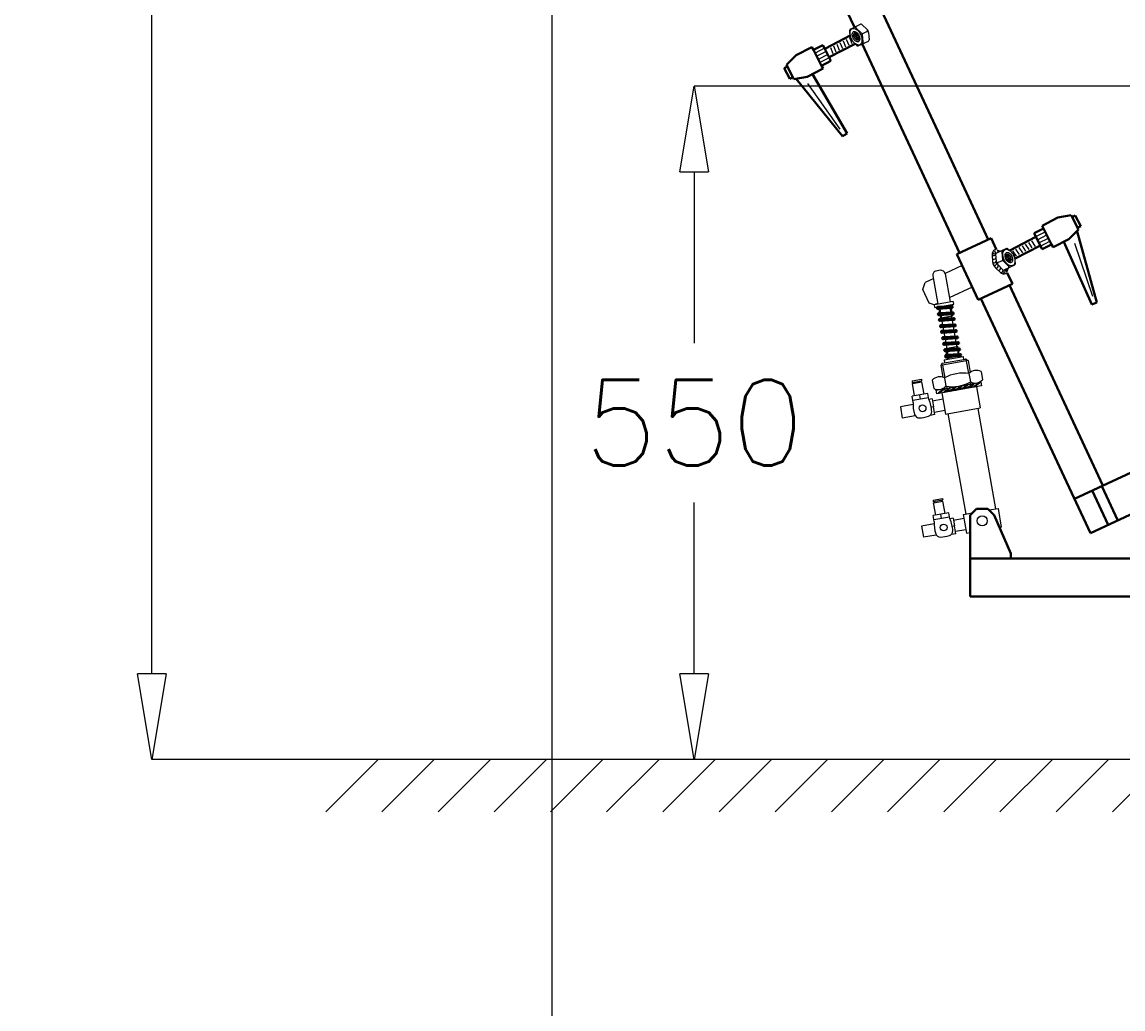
# Model space of a CAD drawing. Header units: inches. Extents: x 3110 to 5380, y 935 to 5515.
# Drawn here: x 3110 to 4009, y 3579 to 4385 of the extents above; entities that cross this region are included whole.
import ezdxf

# ---------------------------------------------------------------- set-up
doc = ezdxf.new("R2010")
doc.units = ezdxf.units.IN
doc.header["$MEASUREMENT"] = 0
doc.linetypes.add('ASSI2', pattern=[11, 6, -2, 1, -2])
for name, color, linetype, lineweight in [('AM_0', 7, 'Continuous', 30), ('AM_4', 92, 'Continuous', 15), ('AM_5', 92, 'Continuous', 15)]:
    doc.layers.add(name, color=color, linetype=linetype, lineweight=lineweight)
doc.styles.get("Standard").update_dxf_attribs({"font": 'ROMANS.SHX'})
doc.dimstyles.new('AM_ANSI$0', dxfattribs={"dimtxt": 0.12, "dimasz": 0.12, "dimexe": 0.1, "dimexo": 0.05, "dimgap": 0.06, "dimtad": 0, "dimtih": 1, "dimtoh": 1, "dimdec": 4, "dimzin": 7, "dimdsep": 46, "dimtxsty": 'Standard', "dimcen": 0, "dimclrd": 256, "dimclre": 256, "dimclrt": 140, "dimadec": 0, "dimazin": 2, "dimtp": 0.1, "dimtm": 0.1, "dimtfac": 0.71, "dimtdec": 4, "dimtofl": 0, "dimtmove": 0, "dimatfit": 3, "dimfxl": 1, "dimtolj": 1, "dimtzin": 7, "dimlwd": -1, "dimlwe": -1, "dimarcsym": 1})

# ---------------------------------------------------------------- blocks, each defined once
blk = doc.blocks.new('ASM_SAL2')
at = {"color": 0}
blk.add_solid([(-1, 0), (0, 0), (0, 1)], dxfattribs=at)
blk = doc.blocks.new('_ClosedBlank')
at = {"layer": 'AM_0', "color": 0, "lineweight": -2}
for p, q in [((-1, 0.167), (0, 0)), ((-1, 0.167), (-1, -0.167)), ((0, 0), (-1, -0.167))]:
    blk.add_line(p, q, dxfattribs=at)
blk = doc.blocks.new('*D36')
at = {"layer": 'AM_5', "linetype": 'ByBlock', "transparency": 16777216}
for p, q in [((3542.38, 4667.91), (3542.38, 2583.34)), ((5318.27, 4667.91), (5318.27, 2583.34)), ((3612.38, 2583.44), (4172, 2583.44)), ((5248.27, 2583.44), (4688.66, 2583.44))]:
    blk.add_line(p, q, dxfattribs=at)
at = {"layer": 'Defpoints', "color": 0, "transparency": 16777216}
for p in [(3542.38, 4667.96), (5318.27, 4667.96), (5318.27, 2583.44)]:
    blk.add_point(p, dxfattribs=at)
at = {"layer": 'AM_5', "transparency": 16777216, "xscale": 70, "yscale": 70, "zscale": 70, "rotation": 180}
blk.add_blockref('_ClosedBlank', (3542.38, 2583.44), dxfattribs=at)
at = {"layer": 'AM_5', "transparency": 16777216, "xscale": 70, "yscale": 70, "zscale": 70}
blk.add_blockref('_ClosedBlank', (5318.27, 2583.44), dxfattribs=at)
at = {"layer": 'AM_5', "color": 140, "transparency": 16777216, "insert": (4430.33, 2583.44), "char_height": 70, "attachment_point": 5}
blk.add_mtext('\\A1;200 MAX', dxfattribs=at)
blk = doc.blocks.new('*D37')
at = {"layer": 'AM_5', "linetype": 'ByBlock', "transparency": 16777216}
for p, q in [((4202.98, 4332.29), (3658.57, 4332.29)), ((3658.67, 4262.29), (3658.67, 4122.25)), ((3658.67, 3852.21), (3658.67, 3992.25)), ((4214.28, 3782.21), (3658.57, 3782.21))]:
    blk.add_line(p, q, dxfattribs=at)
at = {"layer": 'Defpoints', "color": 0, "transparency": 16777216}
for p in [(3658.67, 4332.29), (4203.03, 4332.29), (4214.33, 3782.21)]:
    blk.add_point(p, dxfattribs=at)
at = {"layer": 'AM_5', "transparency": 16777216, "xscale": 70, "yscale": 70, "zscale": 70}
for p, rotation in [((3658.67, 4332.29), 90), ((3658.67, 3782.21), 270)]:
    blk.add_blockref('_ClosedBlank', p, dxfattribs=dict(at, rotation=rotation))
at = {"layer": 'AM_5', "color": 140, "transparency": 16777216, "insert": (3658.67, 4057.25), "char_height": 70, "attachment_point": 5}
blk.add_mtext('\\A1;550', dxfattribs=at)
blk = doc.blocks.new('*D38')
at = {"layer": 'AM_5', "linetype": 'ByBlock', "transparency": 16777216}
for p, q in [((4430.28, 5357.94), (3215.67, 5357.94)), ((3215.77, 5287.94), (3215.77, 4635.08)), ((3215.77, 3852.21), (3215.77, 4505.08)), ((4214.28, 3782.21), (3215.67, 3782.21))]:
    blk.add_line(p, q, dxfattribs=at)
at = {"layer": 'Defpoints', "color": 0, "transparency": 16777216}
for p in [(3215.77, 5357.94), (4430.33, 5357.94), (4214.33, 3782.21)]:
    blk.add_point(p, dxfattribs=at)
at = {"layer": 'AM_5', "transparency": 16777216, "xscale": 70, "yscale": 70, "zscale": 70}
for p, rotation in [((3215.77, 5357.94), 90), ((3215.77, 3782.21), 270)]:
    blk.add_blockref('_ClosedBlank', p, dxfattribs=dict(at, rotation=rotation))
at = {"layer": 'AM_5', "color": 140, "transparency": 16777216, "insert": (3215.77, 4570.08), "char_height": 70, "attachment_point": 5}
blk.add_mtext('\\A1;1576', dxfattribs=at)

msp = doc.modelspace()

# ---------------------------------------------------------------- linework, layer by layer
at = {"layer": 'AM_0'}
for p, q in [((3800.7977, 4417.06414), (3863.28498, 4283.05972)), ((3777.44326, 4406.17379), (3789.48866, 4380.34236)), ((3786.42861, 4373.70174), (3765.20836, 4362.78145)), ((3754.84021, 4364.12696), (3741.8618, 4357.44805)), ((3756.01696, 4361.84032), (3754.84021, 4364.12696)), ((3763.66678, 4365.77705), (3756.01696, 4361.84032)), ((3757.96483, 4358.05523), (3756.01696, 4361.84032)), ((3763.66678, 4365.77705), (3765.20836, 4362.78145)), ((3765.20836, 4362.78145), (3770.36316, 4352.76468)), ((3790.04182, 4366.68058), (3768.82157, 4355.76028)), ((3795.89085, 4366.61282), (3837.20031, 4278.02439)), ((3741.8618, 4357.44805), (3733.98399, 4349.61163)), ((3757.96483, 4358.05523), (3762.71334, 4348.82795)), ((3770.36316, 4352.76468), (3762.71334, 4348.82795)), ((3734.74673, 4348.12947), (3732.2419, 4346.84044)), ((3732.2419, 4346.84044), (3736.68845, 4338.19994)), ((3733.98399, 4349.61163), (3739.95602, 4338.00682)), ((3763.89008, 4346.54132), (3750.91167, 4339.86241)), ((3762.71334, 4348.82795), (3763.89008, 4346.54132)), ((3739.19328, 4339.48897), (3736.68845, 4338.19994)), ((3750.91167, 4339.86241), (3739.95602, 4338.00682)), ((3741.88529, 4338.07854), (3779.83771, 4291.33886)), ((3783.45851, 4293.53761), (3755.22768, 4342.0835)), ((3779.83771, 4291.33886), (3783.45851, 4293.53761)), ((3863.28498, 4283.05972), (3898.7335, 4207.04014)), ((3837.20031, 4278.02439), (3875.37907, 4196.14979)), ((3955.64684, 4224.88767), (3966.60249, 4226.74326)), ((3966.60249, 4226.74326), (3972.57452, 4215.13845)), ((3967.36523, 4225.26111), (3969.87007, 4226.55013)), ((3969.87007, 4226.55013), (3974.31661, 4217.90963)), ((3942.66843, 4218.20876), (3955.64684, 4224.88767)), ((3943.84517, 4215.92212), (3942.66843, 4218.20876)), ((3971.81178, 4216.6206), (3974.31661, 4217.90963)), ((3901.05639, 4208.12332), (3873.03107, 4195.0549)), ((3905.26073, 4199.10708), (3901.05639, 4208.12332)), ((3916.51669, 4198.0695), (3937.73694, 4208.98979)), ((3936.19535, 4211.9854), (3943.84517, 4215.92212)), ((3937.73694, 4208.98979), (3936.19535, 4211.9854)), ((3937.73694, 4208.98979), (3942.89173, 4198.97303)), ((3945.79304, 4212.13703), (3943.84517, 4215.92212)), ((3945.79304, 4212.13703), (3950.54155, 4202.90975)), ((3964.69671, 4207.30203), (3972.57452, 4215.13845)), ((3971.39479, 4213.61023), (3987.36893, 4155.56016)), ((3920.1299, 4191.04833), (3941.35015, 4201.96863)), ((3942.89173, 4198.97303), (3950.54155, 4202.90975)), ((3950.54155, 4202.90975), (3951.7183, 4200.62312)), ((3951.7183, 4200.62312), (3964.69671, 4207.30203)), ((3983.47519, 4153.89179), (3960.38069, 4205.08093)), ((3890.45563, 4157.68781), (3873.03107, 4195.0549)), ((3918.48095, 4170.75623), (3914.27661, 4179.77247)), ((3890.45563, 4157.68781), (3918.48095, 4170.75623)), ((3916.15806, 4169.67305), (3992.46787, 4006.02613)), ((3892.80363, 4158.78269), (3982.18186, 3967.11046)), ((3987.36893, 4155.56016), (3983.47519, 4153.89179)), ((3969.11344, 3995.13578), (4038.24256, 4027.37122)), ((3996.65996, 3973.86171), (3983.59154, 4001.88703)), ((4004.57112, 3977.55075), (3991.5027, 4005.57607)), ((3982.18186, 3967.11046), (4051.31098, 3999.3459)), ((4146.92893, 3946.28616), (3884.1078, 3946.28616)), ((3884.1078, 3946.28616), (3884.1078, 3915.36364)), ((4146.92893, 3915.36364), (3884.1078, 3915.36364))]:
    msp.add_line(p, q, dxfattribs=at)
at = {"layer": 'AM_0', "color": 2}
for p, q in [((3857.46001, 4151.84416), (3868.91205, 4152.53081)), ((3857.55096, 4150.32725), (3869.003, 4151.01389)), ((3858.3716, 4146.67425), (3869.82365, 4147.3609)), ((3858.46255, 4145.15734), (3869.9146, 4145.84398)), ((3863.13135, 4152.28812), (3869.44192, 4153.40084)), ((3859.18724, 4142.04855), (3870.63928, 4142.73519)), ((3859.27819, 4140.53163), (3870.73024, 4141.21827)), ((3860.09883, 4136.87864), (3871.55088, 4137.56528)), ((3860.18979, 4135.36172), (3871.64183, 4136.04836)), ((3860.91447, 4132.25293), (3872.36652, 4132.93957)), ((3861.00542, 4130.73601), (3872.45747, 4131.42265)), ((3861.82607, 4127.08302), (3873.27811, 4127.76966)), ((3861.91702, 4125.5661), (3873.36906, 4126.25274)), ((3862.6417, 4122.45731), (3874.09375, 4123.14395)), ((3862.73265, 4120.94039), (3874.1847, 4121.62704)), ((3863.5533, 4117.2874), (3875.00534, 4117.97404)), ((3863.64425, 4115.77048), (3875.09629, 4116.45713)), ((3870.25171, 4111.32442), (3863.94113, 4110.2117)), ((3864.36893, 4112.66169), (3875.82098, 4113.34833)), ((3864.45989, 4111.14478), (3875.91193, 4111.83142))]:
    msp.add_line(p, q, dxfattribs=at)
at = {"layer": 'AM_0', "color": 7}
for p, q in [((3889.26155, 3987.0008), (3884.1078, 3981.84705)), ((3898.53831, 3987.0008), (3889.26155, 3987.0008)), ((3898.53831, 3987.0008), (3903.69206, 3981.84705)), ((3884.1078, 3946.28616), (3884.1078, 3981.84705)), ((3917.09182, 3950.40916), (3903.69206, 3981.84705)), ((3917.09182, 3946.28616), (3917.09182, 3950.40916)), ((3917.09182, 3946.28616), (3884.1078, 3946.28616))]:
    msp.add_line(p, q, dxfattribs=at)
at = {"layer": 'AM_0', "color": 2}
for centre in [(3857.50548, 4151.08571), (3858.41708, 4145.9158), (3868.95753, 4151.77235), (3869.86912, 4146.60244), (3859.23272, 4141.29009), (3860.14431, 4136.12018), (3870.68476, 4141.97673), (3871.59635, 4136.80682), (3860.95995, 4131.49447), (3861.87154, 4126.32456), (3872.41199, 4132.18111), (3873.32359, 4127.0112), (3862.68718, 4121.69885), (3874.13922, 4122.38549), (3875.05082, 4117.21558), (3863.59877, 4116.52894), (3864.41441, 4111.90323), (3875.86645, 4112.58988)]:
    msp.add_circle(centre, 0.75982, dxfattribs=at)
for centre, start, end in [((3868.69365, 4153.2689), 190, 10), ((3864.68941, 4110.34364), 10, 190)]:
    msp.add_arc(centre, 0.75982, start, end, dxfattribs=at)
at = {"layer": 'AM_4', "color": 4, "linetype": 'ByBlock'}
for p, q in [((3786.27898, 4378.84567), (3794.48941, 4382.67425)), ((3795.27366, 4375.38619), (3790.98032, 4379.55801)), ((3799.89053, 4378.31529), (3795.59719, 4382.48711)), ((3786.14638, 4371.90629), (3785.71028, 4377.87677)), ((3787.28006, 4369.47508), (3791.5734, 4365.30326)), ((3795.81273, 4374.23015), (3796.24882, 4368.25967)), ((3796.38143, 4375.19904), (3799.61913, 4376.70881)), ((3801.02421, 4375.88409), (3801.46031, 4369.9136)), ((3792.68118, 4365.11612), (3800.89161, 4368.94471)), ((3913.72619, 4199.64266), (3905.51576, 4195.81408)), ((3919.1273, 4195.2837), (3914.83396, 4199.45552)), ((3905.38315, 4188.8747), (3904.94705, 4194.84518)), ((3910.02593, 4189.55974), (3906.78823, 4188.04997)), ((3910.59464, 4190.52863), (3910.15854, 4196.49912)), ((3920.26099, 4192.8525), (3920.69708, 4186.88201)), ((3906.51684, 4186.44349), (3910.81018, 4182.27167)), ((3911.13371, 4189.3726), (3915.42705, 4185.20077)), ((3920.12838, 4185.91312), (3911.91795, 4182.08453))]:
    msp.add_line(p, q, dxfattribs=at)
at = {"layer": 'AM_4'}
for p, q in [((3782.87697, 4370.53364), (3784.83315, 4365.58788)), ((3785.48178, 4371.87412), (3787.43796, 4366.92836)), ((3765.00074, 4363.1849), (3757.35092, 4359.24817)), ((3766.33471, 4360.59275), (3758.68488, 4356.65602)), ((3769.85292, 4363.83124), (3771.8091, 4358.88549)), ((3772.45773, 4365.17172), (3774.41391, 4360.22597)), ((3775.06254, 4366.5122), (3777.01872, 4361.56644)), ((3777.66735, 4367.85268), (3779.62353, 4362.90692)), ((3780.27216, 4369.19316), (3782.22834, 4364.2474)), ((3767.66867, 4358.0006), (3760.01885, 4354.06387)), ((3769.00263, 4355.40845), (3761.35281, 4351.47172)), ((3751.11687, 4334.29313), (3777.63658, 4297.10401)), ((3937.52931, 4209.39325), (3945.17913, 4213.32997)), ((3938.86328, 4206.8011), (3946.5131, 4210.73782)), ((3940.19724, 4204.20894), (3947.84706, 4208.14567)), ((3921.15903, 4199.11816), (3924.04655, 4194.65168)), ((3923.76384, 4200.45863), (3926.65136, 4195.99216)), ((3926.36865, 4201.79911), (3929.25617, 4197.33264)), ((3928.97346, 4203.13959), (3931.86098, 4198.67312)), ((3931.57827, 4204.48007), (3934.46579, 4200.0136)), ((3934.18308, 4205.82055), (3937.0706, 4201.35408)), ((3941.53121, 4201.61679), (3949.18103, 4205.55352)), ((3969.10934, 4203.89796), (3983.95702, 4160.70222)), ((3918.55422, 4197.77768), (3921.44174, 4193.3112)), ((3859.53038, 4181.76254), (3856.2352, 4181.18151)), ((3877.38721, 4185.71313), (3863.45876, 4179.21818)), ((3845.39243, 4166.24449), (3847.38669, 4171.72365)), ((3851.44477, 4173.61597), (3847.38669, 4171.72365)), ((3853.88013, 4174.75159), (3851.44477, 4173.61597)), ((3853.44819, 4177.20125), (3857.50082, 4154.21761)), ((3863.51065, 4178.97553), (3867.56329, 4155.99189)), ((3850.6198, 4155.03436), (3845.39243, 4166.24449)), ((3885.66649, 4167.95815), (3866.98902, 4159.24871)), ((3854.73739, 4153.53568), (3850.6198, 4155.03436)), ((3857.40198, 4154.77819), (3854.73739, 4153.53568)), ((3854.80913, 4153.74299), (3870.25498, 4156.46651)), ((3855.21676, 4151.43122), (3854.80913, 4153.74299)), ((3867.92272, 4153.67162), (3868.13212, 4152.48404)), ((3870.66261, 4154.15474), (3870.25498, 4156.46651)), ((3858.13155, 4151.94518), (3858.14215, 4151.88506)), ((3858.40777, 4150.37862), (3859.05374, 4146.71515)), ((3859.31937, 4145.20871), (3859.70829, 4143.00305)), ((3868.39775, 4150.9776), (3869.04371, 4147.31413)), ((3869.30934, 4145.80769), (3869.49946, 4144.72949)), ((3864.23544, 4117.3283), (3864.10748, 4118.05398)), ((3874.22541, 4117.92728), (3873.89865, 4119.78043)), ((3862.76943, 4108.5979), (3863.17705, 4106.28613)), ((3865.05107, 4112.70259), (3864.50106, 4115.82186)), ((3865.68422, 4109.11185), (3865.3167, 4111.19615)), ((3875.04105, 4113.30157), (3874.49104, 4116.42084)), ((3875.47539, 4110.8383), (3875.30667, 4111.79513)), ((3878.21528, 4111.32142), (3878.6229, 4109.00965)), ((3882.33446, 4108.09412), (3860.00246, 4104.15639)), ((3836.51465, 4091.55396), (3844.17056, 4092.90391)), ((3836.51465, 4091.55396), (3836.73829, 4090.28562)), ((3836.73829, 4090.28562), (3844.3942, 4091.63557)), ((3836.90317, 4089.35058), (3844.55907, 4090.70052)), ((3843.79348, 4090.56553), (3843.62861, 4091.50057)), ((3844.17056, 4092.90391), (3844.3942, 4091.63557)), ((3846.34319, 4080.58231), (3844.55907, 4090.70052)), ((3853.09413, 4092.10957), (3854.28118, 4085.37744)), ((3863.0572, 4093.86633), (3864.24426, 4087.1342)), ((3882.98335, 4097.37985), (3884.17041, 4090.64772)), ((3892.94642, 4099.1366), (3894.13348, 4092.40448)), ((3838.68728, 4079.23237), (3836.90317, 4089.35058)), ((3837.66876, 4089.48557), (3837.50388, 4090.42062)), ((3893.31735, 4087.35808), (3856.77407, 4080.91451)), ((3859.56413, 4084.54643), (3889.45335, 4089.81671)), ((3849.44839, 4081.12985), (3836.61285, 4078.86659)), ((3837.47865, 4073.95638), (3836.61285, 4078.86659)), ((3850.05979, 4077.66244), (3837.22425, 4075.39919)), ((3842.51523, 4079.90734), (3843.12663, 4076.43993)), ((3850.31419, 4076.21963), (3849.44839, 4081.12985)), ((3853.02899, 4076.69832), (3850.31419, 4076.21963)), ((3853.02899, 4076.69832), (3854.1448, 4070.37027)), ((3861.74835, 4076.44735), (3853.33483, 4074.96381)), ((3837.39686, 4072.15352), (3826.98804, 4070.31816)), ((3826.98804, 4070.31816), (3828.60798, 4061.13108)), ((3855.2606, 4064.04222), (3851.28841, 4063.34181)), ((3854.1448, 4070.37027), (3852.24234, 4070.03482)), ((3855.2606, 4064.04222), (3854.1448, 4070.37027)), ((3863.36829, 4067.26026), (3854.95476, 4065.77673)), ((3839.01679, 4062.96643), (3828.60798, 4061.13108)), ((3853.68803, 3994.15887), (3861.34394, 3995.50882)), ((3853.68803, 3994.15887), (3853.91168, 3992.89053)), ((3853.91168, 3992.89053), (3861.56758, 3994.24048)), ((3854.07655, 3991.95549), (3861.73246, 3993.30543)), ((3855.86066, 3981.83728), (3854.07655, 3991.95549)), ((3854.84214, 3992.09048), (3854.67727, 3993.02553)), ((3860.96686, 3993.17044), (3860.80199, 3994.10548)), ((3861.34394, 3995.50882), (3861.56758, 3994.24048)), ((3863.51657, 3983.18722), (3861.73246, 3993.30543)), ((3866.62177, 3983.73476), (3853.78623, 3981.4715)), ((3867.48757, 3978.82454), (3866.62177, 3983.73476)), ((3854.57024, 3974.75843), (3844.16143, 3972.92308)), ((3854.65204, 3976.56129), (3853.78623, 3981.4715)), ((3867.23317, 3980.26735), (3854.39763, 3978.0041)), ((3859.68861, 3982.51225), (3860.30001, 3979.04485)), ((3870.20237, 3979.30324), (3867.48757, 3978.82454)), ((3870.20237, 3979.30324), (3871.31818, 3972.97518)), ((3878.92174, 3979.05226), (3870.50821, 3977.56872)), ((3844.16143, 3972.92308), (3845.78136, 3963.73599)), ((3856.19017, 3965.57134), (3845.78136, 3963.73599)), ((3872.43398, 3966.64713), (3868.4618, 3965.94672)), ((3871.31818, 3972.97518), (3869.41572, 3972.63973)), ((3872.43398, 3966.64713), (3871.31818, 3972.97518)), ((3880.54167, 3969.86517), (3872.12814, 3968.38164)), ((3400.5263, 3782.21214), (3357.75601, 3739.44185)), ((3446.40947, 3782.21214), (3403.63917, 3739.44185)), ((5130.51307, 3782.21214), (3428.70436, 3782.21214)), ((3492.29263, 3782.21214), (3449.52234, 3739.44185)), ((3538.1758, 3782.21214), (3495.4055, 3739.44185)), ((3584.05896, 3782.21214), (3541.28867, 3739.44185)), ((3629.94213, 3782.21214), (3587.17183, 3739.44185)), ((3675.82529, 3782.21214), (3633.055, 3739.44185)), ((3721.70846, 3782.21214), (3678.93816, 3739.44185)), ((3767.59162, 3782.21214), (3724.82133, 3739.44185)), ((3813.47479, 3782.21214), (3770.70449, 3739.44185)), ((3859.35795, 3782.21214), (3816.58766, 3739.44185)), ((3905.24112, 3782.21214), (3862.47083, 3739.44185)), ((3951.12429, 3782.21214), (3908.35399, 3739.44185)), ((3997.00745, 3782.21214), (3954.23716, 3739.44185)), ((4042.89062, 3782.21214), (4000.12032, 3739.44185))]:
    msp.add_line(p, q, dxfattribs=at)
at = {"layer": 'AM_4', "color": 4}
for p, q in [((3905.26073, 4199.10708), (3904.20891, 4198.61661)), ((3901.86302, 4194.61992), (3902.30476, 4188.57205)), ((3914.86913, 4188.81175), (3912.56609, 4193.75064)), ((3904.78645, 4183.81325), (3908.65524, 4180.05396)), ((3913.22479, 4179.282), (3914.27661, 4179.77247)), ((3855.21676, 4151.43122), (3870.66261, 4154.15474)), ((3858.87932, 4152.07703), (3858.9051, 4151.93081)), ((3859.17073, 4150.42437), (3859.81669, 4146.7609)), ((3859.70829, 4143.00305), (3869.49946, 4144.72949)), ((3860.08232, 4145.25446), (3860.63233, 4142.13519)), ((3867.00005, 4153.50893), (3867.19071, 4152.4276)), ((3867.45634, 4150.92116), (3868.10231, 4147.25769)), ((3868.36794, 4145.75125), (3868.91795, 4142.63198)), ((3860.89796, 4140.62875), (3861.54393, 4136.96528)), ((3869.18357, 4141.12554), (3869.82954, 4137.46207)), ((3870.09517, 4135.95563), (3870.64518, 4132.83636)), ((3861.80955, 4135.45884), (3862.35956, 4132.33957)), ((3862.62519, 4130.83313), (3863.27116, 4127.16966)), ((3870.9108, 4131.32992), (3871.55677, 4127.66645)), ((3863.53678, 4125.66322), (3864.08679, 4122.54395)), ((3864.10748, 4118.05398), (3873.89865, 4119.78043)), ((3864.35242, 4121.03751), (3864.99839, 4117.37404)), ((3871.8224, 4126.16001), (3872.37241, 4123.04074)), ((3872.63804, 4121.5343), (3873.284, 4117.87083)), ((3861.25661, 4105.94751), (3880.54335, 4109.34828)), ((3862.76943, 4108.5979), (3878.21528, 4111.32142)), ((3865.26402, 4115.8676), (3865.81403, 4112.74834)), ((3866.07735, 4111.25496), (3866.19134, 4110.60847)), ((3866.07965, 4111.24189), (3866.43199, 4109.24371)), ((3873.54963, 4116.36439), (3874.09964, 4113.24513)), ((3874.36527, 4111.73868), (3874.55272, 4110.67561)), ((3880.54335, 4109.34828), (3882.33446, 4108.09412)), ((3880.54335, 4109.34828), (3882.64407, 4097.43447)), ((3861.25661, 4105.94751), (3860.00246, 4104.15639)), ((3860.00246, 4104.15639), (3861.71748, 4094.42999)), ((3861.52509, 4104.42487), (3863.35734, 4094.0337)), ((3882.33446, 4108.09412), (3884.04949, 4098.36773)), ((3860.83443, 4081.63046), (3863.87723, 4064.37391)), ((3863.17812, 4086.14632), (3863.70072, 4083.18252)), ((3863.70072, 4083.18252), (3886.03272, 4087.12025)), ((3864.58354, 4087.07957), (3865.22335, 4083.451)), ((3865.22335, 4083.451), (3865.40234, 4082.43591)), ((3883.87027, 4090.48035), (3884.51009, 4086.85177)), ((3885.51012, 4090.08405), (3886.03272, 4087.12025)), ((3889.25698, 4086.64213), (3892.29978, 4069.38558)), ((3863.87723, 4064.37391), (3892.29978, 4069.38558)), ((3865.90741, 4064.73189), (3880.37643, 3982.674)), ((3890.2696, 4069.0276), (3904.73862, 3986.96971)), ((3878.34625, 3982.31603), (3885.95943, 3983.65844)), ((3899.49414, 3986.04497), (3906.7688, 3987.32769)), ((3906.7688, 3987.32769), (3909.45362, 3972.10132)), ((3878.34625, 3982.31603), (3881.03107, 3967.08966)), ((3881.03107, 3967.08966), (3884.1078, 3967.63217)), ((3907.95836, 3971.83767), (3909.45362, 3972.10132))]:
    msp.add_line(p, q, dxfattribs=at)
at = {"layer": 'AM_4', "linetype": 'ASSI2'}
for p, q in [((3856.2371, 4083.95978), (3892.78039, 4090.40335)), ((3856.77407, 4080.91451), (3856.2371, 4083.95978)), ((3857.84538, 4081.81064), (3862.32765, 4085.03371)), ((3858.2967, 4081.18299), (3857.84538, 4081.81064)), ((3862.77897, 4084.40607), (3858.2967, 4081.18299)), ((3862.32765, 4085.03371), (3862.77897, 4084.40607)), ((3862.66707, 4082.66083), (3867.14933, 4085.8839)), ((3863.11839, 4082.03319), (3862.66707, 4082.66083)), ((3867.60065, 4085.25626), (3863.11839, 4082.03319)), ((3867.14933, 4085.8839), (3867.60065, 4085.25626)), ((3867.48875, 4083.51102), (3871.97102, 4086.7341)), ((3867.94007, 4082.88338), (3867.48875, 4083.51102)), ((3872.42234, 4086.10645), (3867.94007, 4082.88338)), ((3871.97102, 4086.7341), (3872.42234, 4086.10645)), ((3872.31043, 4084.36121), (3876.7927, 4087.58429)), ((3872.76175, 4083.73357), (3872.31043, 4084.36121)), ((3877.24402, 4086.95665), (3872.76175, 4083.73357)), ((3876.7927, 4087.58429), (3877.24402, 4086.95665)), ((3877.13211, 4085.21141), (3881.61438, 4088.43448)), ((3877.58344, 4084.58376), (3877.13211, 4085.21141)), ((3882.0657, 4087.80684), (3877.58344, 4084.58376)), ((3881.61438, 4088.43448), (3882.0657, 4087.80684)), ((3881.9538, 4086.0616), (3886.43607, 4089.28468)), ((3882.40512, 4085.43396), (3881.9538, 4086.0616)), ((3886.88739, 4088.65703), (3882.40512, 4085.43396)), ((3886.43607, 4089.28468), (3886.88739, 4088.65703)), ((3886.77548, 4086.91179), (3891.25775, 4090.13487)), ((3887.2268, 4086.28415), (3886.77548, 4086.91179)), ((3891.70907, 4089.50723), (3887.2268, 4086.28415)), ((3891.25775, 4090.13487), (3891.70907, 4089.50723)), ((3892.78039, 4090.40335), (3893.31735, 4087.35808))]:
    msp.add_line(p, q, dxfattribs=at)
at = {"layer": 'AM_4', "color": 4, "linetype": 'ByBlock'}
for points in [[(3786.97792, 4370.81412, -0.058751868), (3786.05601, 4373.60575, -0.072341084), (3785.91936, 4375.99374, -0.106617054), (3786.57985, 4378.13122, -0.15685122), (3787.70971, 4379.17853, -0.15685122), (3789.23826, 4379.37085, -0.106617054), (3791.30022, 4378.50287, -0.072341084), (3793.04168, 4376.86322, -0.058751868), (3794.58761, 4374.36257, -0.058751868), (3795.50951, 4371.57094, -0.072341084), (3795.64617, 4369.18295, -0.106617054), (3794.98568, 4367.04547, -0.15685122), (3793.85582, 4365.99816, -0.15685122), (3792.32727, 4365.80584, -0.106617054), (3790.26531, 4366.67381, -0.072341084), (3788.52384, 4368.31347, -0.058751868)], [(3788.40474, 4371.47945, -0.058751868), (3787.82854, 4373.22422, -0.072341084), (3787.74313, 4374.71672, -0.106617054), (3788.15594, 4376.05264, -0.15685122), (3788.86211, 4376.70721, -0.15685122), (3789.81745, 4376.82741, -0.106617054), (3791.10617, 4376.28493, -0.072341084), (3792.19459, 4375.26014, -0.058751868), (3793.16079, 4373.69724, -0.058751868), (3793.73698, 4371.95247, -0.072341084), (3793.82239, 4370.45997, -0.106617054), (3793.40958, 4369.12405, -0.15685122), (3792.70342, 4368.46948, -0.15685122), (3791.74808, 4368.34928, -0.106617054), (3790.45935, 4368.89176, -0.072341084), (3789.37094, 4369.91655, -0.058751868)], [(3789.48728, 4371.98425, -0.058751868), (3789.06474, 4373.26375, -0.072341084), (3789.00211, 4374.35824, -0.106617054), (3789.30483, 4375.33792, -0.15685122), (3789.82269, 4375.81794, -0.15685122), (3790.52327, 4375.90609, -0.106617054), (3791.46833, 4375.50827, -0.072341084), (3792.26651, 4374.75676, -0.058751868), (3792.97505, 4373.61063, -0.058751868), (3793.3976, 4372.33113, -0.072341084), (3793.46023, 4371.23663, -0.106617054), (3793.1575, 4370.25696, -0.15685122), (3792.63965, 4369.77694, -0.15685122), (3791.93907, 4369.68879, -0.106617054), (3790.994, 4370.08661, -0.072341084), (3790.19583, 4370.83812, -0.058751868)], [(3919.42944, 4193.94467, -0.058751868), (3920.35135, 4191.15303, -0.072341084), (3920.48801, 4188.76504, -0.106617054), (3919.82751, 4186.62757, -0.15685122), (3918.69765, 4185.58026, -0.15685122), (3917.1691, 4185.38793, -0.106617054), (3915.10715, 4186.25591, -0.072341084), (3913.36568, 4187.89556, -0.058751868), (3911.81976, 4190.39621, -0.058751868), (3910.89785, 4193.18784, -0.072341084), (3910.76119, 4195.57583, -0.106617054), (3911.42169, 4197.71331, -0.15685122), (3912.55155, 4198.76062, -0.15685122), (3914.0801, 4198.95295, -0.106617054), (3916.14205, 4198.08497, -0.072341084), (3917.88352, 4196.44531, -0.058751868)], [(3918.00263, 4193.27933, -0.058751868), (3918.57882, 4191.53456, -0.072341084), (3918.66423, 4190.04207, -0.106617054), (3918.25142, 4188.70614, -0.15685122), (3917.54526, 4188.05157, -0.15685122), (3916.58992, 4187.93137, -0.106617054), (3915.30119, 4188.47386, -0.072341084), (3914.21278, 4189.49864, -0.058751868), (3913.24657, 4191.06155, -0.058751868), (3912.67038, 4192.80632, -0.072341084), (3912.58497, 4194.29881, -0.106617054), (3912.99778, 4195.63473, -0.15685122), (3913.70394, 4196.2893, -0.15685122), (3914.65928, 4196.40951, -0.106617054), (3915.94801, 4195.86702, -0.072341084), (3917.03642, 4194.84224, -0.058751868)], [(3916.92008, 4192.77453, -0.058751868), (3917.34262, 4191.49503, -0.072341084), (3917.40526, 4190.40054, -0.106617054), (3917.10253, 4189.42086, -0.15685122), (3916.58468, 4188.94084, -0.15685122), (3915.88409, 4188.85269, -0.106617054), (3914.93903, 4189.25052, -0.072341084), (3914.14086, 4190.00203, -0.058751868), (3913.43231, 4191.14816, -0.058751868), (3913.00977, 4192.42765, -0.072341084), (3912.94713, 4193.52215, -0.106617054), (3913.24986, 4194.50183, -0.15685122), (3913.76771, 4194.98184, -0.15685122), (3914.4683, 4195.06999, -0.106617054), (3915.41336, 4194.67217, -0.072341084), (3916.21153, 4193.92066, -0.058751868)]]:
    msp.add_lwpolyline(points, format="xyb", close=True, dxfattribs=at)
for points in [[(3789.65498, 4371.69378, -0.007306633), (3789.56056, 4371.83291, -0.072341084)], [(3790.55179, 4372.11197, -0.058751868), (3789.91349, 4373.29866, -0.072341084), (3789.66175, 4374.36565, -0.106617054), (3789.78976, 4375.38301, -0.146652078), (3790.17926, 4375.91854, -0.15685122)], [(3792.88552, 4369.93202, -0.092657232), (3792.46812, 4369.85894, -0.106617054), (3791.46833, 4370.08661, -0.072341084), (3790.55179, 4370.6881, -0.058751868), (3789.65498, 4371.69378, -0.058751868)], [(3791.4486, 4372.53016, -0.058751868), (3790.8103, 4373.71685, -0.072341084), (3790.55856, 4374.78384, -0.106617054), (3790.68657, 4375.8012, -0.014394764), (3790.71035, 4375.86318, -0.15685122)], [(3793.17403, 4370.28683, -0.086775188), (3792.36515, 4370.5048, -0.072341084), (3791.4486, 4371.10629, -0.058751868), (3790.55179, 4372.11197, -0.058751868)], [(3792.34541, 4372.94835, -0.058751868), (3791.70711, 4374.13504, -0.072341084), (3791.45537, 4375.20203, -0.032938773), (3791.44852, 4375.52199, -0.15685122)], [(3793.39828, 4370.86442, -0.0152576), (3793.26196, 4370.92299, -0.072341084), (3792.34541, 4371.52448, -0.058751868), (3791.4486, 4372.53016, -0.058751868)], [(3793.47011, 4371.75592, -0.019348036), (3793.24222, 4371.94267, -0.058751868), (3792.34541, 4372.94835, -0.058751868)], [(3912.93725, 4193.00286, -0.019348036), (3913.16514, 4192.81611, -0.058751868), (3914.06195, 4191.81043, -0.058751868)], [(3913.00909, 4193.89436, -0.0152576), (3913.14541, 4193.83579, -0.072341084), (3914.06195, 4193.2343, -0.058751868), (3914.95876, 4192.22862, -0.058751868)], [(3913.23334, 4194.47195, -0.086775188), (3914.04222, 4194.25398, -0.072341084), (3914.95876, 4193.65249, -0.058751868), (3915.85557, 4192.64681, -0.058751868)], [(3913.52184, 4194.82677, -0.092657232), (3913.93924, 4194.89984, -0.106617054), (3914.93903, 4194.67217, -0.072341084), (3915.85557, 4194.07068, -0.058751868), (3916.75238, 4193.065, -0.058751868)], [(3914.06195, 4191.81043, -0.058751868), (3914.70025, 4190.62375, -0.072341084), (3914.95199, 4189.55675, -0.032938773), (3914.95884, 4189.23679, -0.15685122)], [(3914.95876, 4192.22862, -0.058751868), (3915.59706, 4191.04193, -0.072341084), (3915.8488, 4189.97494, -0.106617054), (3915.7208, 4188.95758, -0.014394764), (3915.69701, 4188.89561, -0.15685122)], [(3915.85557, 4192.64681, -0.058751868), (3916.49387, 4191.46012, -0.072341084), (3916.74561, 4190.39313, -0.106617054), (3916.61761, 4189.37577, -0.146652078), (3916.22811, 4188.84024, -0.15685122)], [(3916.75238, 4193.065, -0.007306633), (3916.8468, 4192.92587, -0.072341084)]]:
    msp.add_lwpolyline(points, format="xyb", dxfattribs=at)
at = {"layer": 'AM_4'}
for centre in [(3845.17208, 4069.09981), (3862.34546, 3971.70472)]:
    msp.add_circle(centre, 2.76324, dxfattribs=at)
at = {"layer": 'AM_4', "color": 4}
msp.add_circle((3893.89993, 3977.20867), 4.123, dxfattribs=at)
at = {"layer": 'AM_4', "color": 4, "linetype": 'ByBlock'}
for centre, radius, start, end in [((3786.69717, 4377.94886), 0.98952, 115, 184.17756359), ((3789.39251, 4378.43139), 1.94689, 35.35727355, 85.30940384), ((3791.6699, 4380.26768), 0.98952, 115, 225.82243641), ((3794.9076, 4381.77744), 0.98952, 45.82243641, 115), ((3799.20094, 4377.60562), 0.98952, 295, 45.82243641), ((3796.60532, 4375.30345), 4.45688, 7.48572123, 42.51427877), ((3787.13327, 4371.97837), 0.98952, 184.17756359, 201.10839453), ((3791.64502, 4372.99042), 5.6045, 191.15360568, 218.84639432), ((3787.96965, 4370.18475), 0.98952, 208.89160547, 225.82243641), ((3795.96324, 4376.09585), 0.98952, 225.82243641, 295), ((3794.43606, 4374.2919), 1.37805, 357.4315305, 52.5684695), ((3796.79962, 4374.30223), 0.98952, 115, 184.17756359), ((3800.03732, 4375.812), 0.98952, 4.17756359, 115), ((3800.47342, 4369.84152), 0.98952, 295, 4.17756359), ((3791.89273, 4366.01293), 0.98952, 225.82243641, 295), ((3792.26299, 4366.01293), 0.98952, 225.82243641, 295), ((3794.36516, 4367.76751), 1.94689, 324.69059616, 14.64272645), ((3797.23571, 4368.33175), 0.98952, 184.17756359, 295), ((3914.14438, 4198.74585), 0.98952, 45.82243641, 115), ((3905.93395, 4194.91727), 0.98952, 115, 184.17756359), ((3909.17165, 4196.42703), 0.98952, 4.17756359, 115), ((3909.60774, 4190.45655), 0.98952, 295, 4.17756359), ((3910.44412, 4188.66293), 0.98952, 45.82243641, 115), ((3912.0422, 4196.99127), 1.94689, 144.69059616, 194.64272645), ((3911.9713, 4190.46688), 1.37805, 177.4315305, 232.5684695), ((3918.43772, 4194.57403), 0.98952, 28.89160547, 45.82243641), ((3914.76234, 4191.76836), 5.6045, 11.15360568, 38.84639432), ((3919.2741, 4192.78041), 0.98952, 4.17756359, 21.10839453), ((3906.37004, 4188.94678), 0.98952, 184.17756359, 295), ((3909.80204, 4189.45534), 4.45688, 187.48572123, 222.51427877), ((3907.20642, 4187.15316), 0.98952, 115, 225.82243641), ((3911.49976, 4182.98134), 0.98952, 225.82243641, 295), ((3914.73746, 4184.49111), 0.98952, 295, 45.82243641), ((3917.01485, 4186.32739), 1.94689, 215.35727355, 265.30940384), ((3919.71019, 4186.80993), 0.98952, 295, 4.17756359)]:
    msp.add_arc(centre, radius, start, end, dxfattribs=at)
at = {"layer": 'AM_4', "color": 4}
for centre, radius, start, end in [((3905.93395, 4194.91727), 4.08177, 115, 184.17756359), ((3905.60781, 4197.56296), 1.75021, 143.07248697, 266.92751917), ((3903.34512, 4195.5529), 1.75021, 212.25005056, 336.10508276), ((3903.56316, 4192.56766), 1.75021, 212.25005056, 336.10508276), ((3904.16354, 4196.91019), 1.75021, 177.66126876, 301.51630097), ((3909.80204, 4189.45534), 7.54913, 186.71928774, 228.36416056), ((3903.74403, 4189.56984), 1.75021, 214.7917747, 338.64680691), ((3904.002, 4187.70258), 1.75021, 232.68927022, 356.54430243), ((3905.27401, 4185.49532), 1.75021, 253.89492338, 17.74995558), ((3907.2084, 4183.61567), 1.75021, 253.89492338, 17.74995558), ((3909.1428, 4181.73603), 1.75021, 253.89492338, 17.74995558), ((3910.26634, 4180.61813), 1.75021, 288.48370517, 52.33873738), ((3911.8259, 4180.33564), 1.75021, 323.07248697, 86.92751917), ((3911.49976, 4182.98134), 4.08177, 225.82243641, 295)]:
    msp.add_arc(centre, radius, start, end, dxfattribs=at)
at = {"layer": 'AM_4'}
for centre, radius, start, end in [((3856.83182, 4177.79788), 3.43584, 100, 190), ((3858.09683, 4178.02093), 3.43584, 100, 100), ((3860.12701, 4178.37891), 3.43584, 10, 100), ((3889.09407, 4091.85429), 8.23849, 62.12112051, 137.87887949), ((3859.20485, 4086.58401), 8.23849, 62.12112051, 137.87887949), ((3877.98914, 4067.44326), 30.35031, 80.52877937, 119.47122063), ((3869.23847, 4117.07079), 30.35031, 260.52877937, 299.47122063), ((3888.02276, 4097.93003), 8.23849, 242.12112051, 317.87887949), ((3858.13353, 4092.65976), 8.23849, 242.12112051, 317.87887949), ((3862.83567, 4071.90271), 25.44005, 175.36969921, 198.2648129), ((3827.18878, 4065.6172), 25.44005, 1.7351871, 24.63030079), ((3842.36851, 4065.14778), 3.88701, 198.2648129, 272.16454576), ((3848.73194, 4066.26983), 3.88701, 287.83545424, 1.7351871), ((3841.47343, 4088.82948), 27.58561, 272.16454576, 287.83545424), ((3880.00906, 3974.50762), 25.44005, 175.36969921, 198.2648129), ((3844.36217, 3968.22211), 25.44005, 1.7351871, 24.63030079), ((3859.5419, 3967.75269), 3.88701, 198.2648129, 272.16454576), ((3858.64681, 3991.43439), 27.58561, 272.16454576, 287.83545424), ((3865.90533, 3968.87474), 3.88701, 287.83545424, 1.7351871)]:
    msp.add_arc(centre, radius, start, end, dxfattribs=at)
at = {"layer": 'AM_4', "color": 4, "linetype": 'ByBlock'}
msp.add_point((3880.54335, 4109.34828), dxfattribs=at)

# ---------------------------------------------------------------- block references
at = {"layer": 'AM_4', "color": 4, "rotation": 294.9999999999832}
for p, xscale, yscale, zscale in [((3906.56758, 4196.30455), 3.092251815980263, 3.092251815980263, 3.092251815980263), ((3912.96977, 4182.575), -3.092251815980263, 3.09225181598066, 3.092251815980629)]:
    msp.add_blockref('ASM_SAL2', p, dxfattribs=dict(at, xscale=xscale, yscale=yscale, zscale=zscale))

# ---------------------------------------------------------------- dimensions: what is measured, and where the dimension line sits
at = {"layer": 'AM_5'}
for base, p2, picture, middle in [((3215.7652, 5357.94088), (4430.32859, 5357.94088), '*D38', (3215.7652, 4570.07651)), ((3658.66919, 4332.29204), (4203.02991, 4332.29204), '*D37', (3658.66919, 4057.25209))]:
    dim = msp.add_linear_dim(base=base, p1=(4214.33462, 3782.21214), p2=p2, angle=90, dimstyle='AM_ANSI$0', override={"dimtxt": 70, "dimasz": 70, "dimgap": 30, "dimdec": 0, "dimblk1": 'ClosedBlank', "dimblk2": 'ClosedBlank', "dimsah": 1}, dxfattribs=at)
    dim.commit()
    dim.dimension.update_dxf_attribs({"geometry": picture, "text_midpoint": middle})
dim = msp.add_linear_dim(base=(5318.27253, 2583.43801), p1=(3542.38465, 4667.95646), p2=(5318.27253, 4667.95646), angle=0, text='200 MAX', dimstyle='AM_ANSI$0', override={"dimtxt": 70, "dimasz": 70, "dimgap": 30, "dimblk1": 'ClosedBlank', "dimblk2": 'ClosedBlank', "dimsah": 1}, dxfattribs=at)
dim.commit()
dim.dimension.update_dxf_attribs({"geometry": '*D36', "text_midpoint": (4430.32859, 2583.43801)})

doc.saveas('drawing.dxf')
